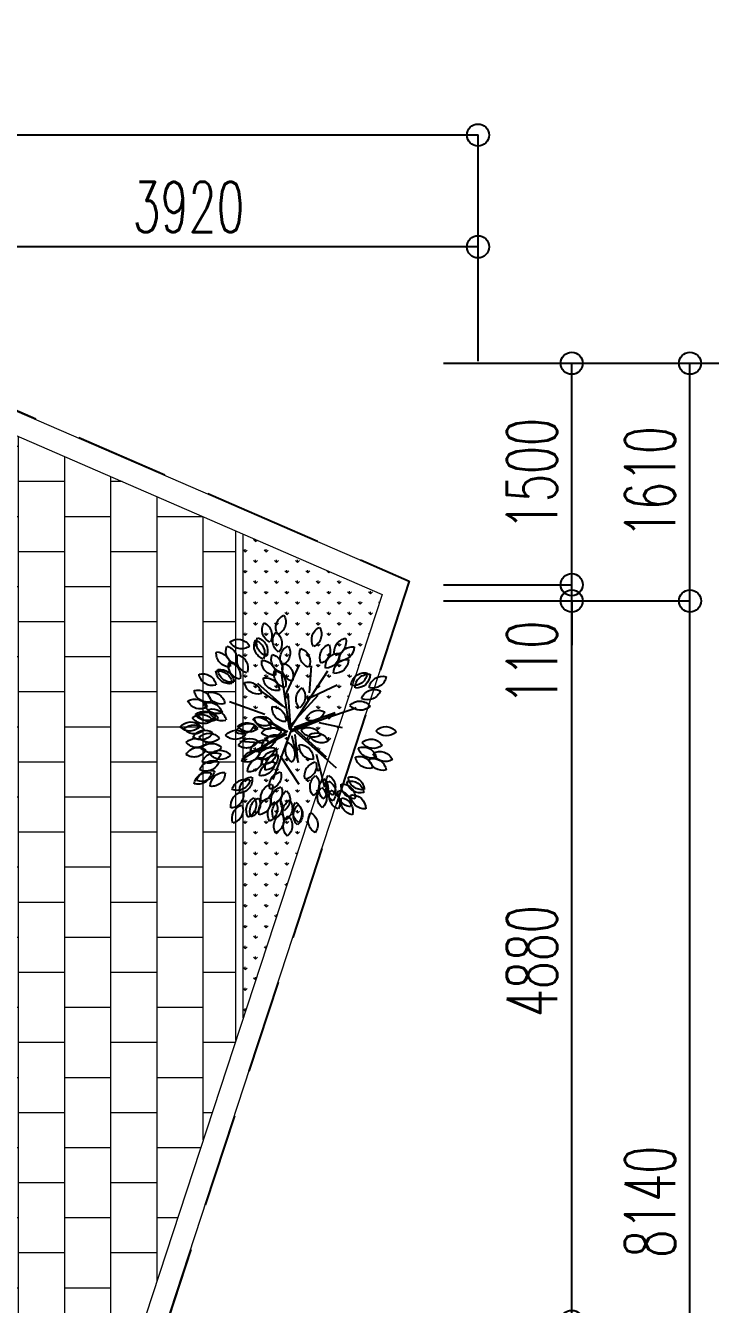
# Model space of a CAD drawing. Header units: millimetres. Extents: x 1832547 to 2001569, y -558009 to -417808.
# Drawn here: x 1918247 to 1922883, y -435355 to -426693 of the extents above; entities that cross this region are included whole.
import ezdxf

# ---------------------------------------------------------------- set-up
doc = ezdxf.new("R2010")
doc.units = ezdxf.units.MM
doc.header["$MEASUREMENT"] = 0
doc.linetypes.add('CENTER', pattern=[2, 1.25, -0.25, 0.25, -0.25])
doc.linetypes.add('HIDDEN', pattern=[9.525, 6.35, -3.175])
doc.layers.get('0').update_dxf_attribs({"linetype": 'CONTINUOUS'})
doc.layers.get('DEFPOINTS').update_dxf_attribs({"linetype": 'CONTINUOUS'})
for name, color, linetype, lineweight in [('CA.dim 08', 8, 'CONTINUOUS', 13), ('CA.thay 145', 145, 'CONTINUOUS', 18), ('CA.tim 67', 67, 'CENTER', 9), ('CA.vat lieu 08', 8, 'CONTINUOUS', 5)]:
    doc.layers.add(name, color=color, linetype=linetype, lineweight=lineweight)
doc.layers.add('CAY', color=94, linetype='CONTINUOUS')
doc.styles.add('vietphuong-remark', font='romans.shx', dxfattribs={"width": 0.65})
doc.dimstyles.new('AD-200', dxfattribs={"dimscale": 200, "dimtxt": 1.7, "dimasz": 1.5, "dimexe": 0.01, "dimexo": 0, "dimgap": 0.5, "dimtad": 1, "dimdec": 0, "dimdsep": 46, "dimtxsty": 'vietphuong-remark', "dimblk": 'SMALL', "dimcen": 0, "dimdle": 0.01, "dimclrd": 88, "dimclre": 88, "dimclrt": 2, "dimadec": 0, "dimazin": 0, "dimtfac": 1, "dimtdec": 0, "dimtix": 1, "dimtmove": 2, "dimatfit": 3, "dimldrblk": 'DOTBLANK', "dimfxl": 0.01, "dimtolj": 1, "dimtzin": 0, "dimarcsym": 0})

# ---------------------------------------------------------------- blocks, each defined once
blk = doc.blocks.new('_Small')
at = {"color": 0, "linetype": 'ByBlock', "lineweight": -2}
blk.add_circle((0, 0), 0.25, dxfattribs=at)
blk = doc.blocks.new('*D52')
at = {"layer": 'CA.dim 08', "color": 88, "linetype": 'Continuous', "lineweight": -2, "transparency": 16777216}
for p, q in [((1921311.8, -427434.5), (1908807.8, -427434.5)), ((1908809.8, -428965.2), (1908809.8, -427432.5)), ((1921309.8, -428965.2), (1921309.8, -427432.5))]:
    blk.add_line(p, q, dxfattribs=at)
at = {"layer": 'DEFPOINTS', "color": 0, "transparency": 16777216}
for p in [(1908809.8, -427434.5), (1908809.8, -428965.2), (1921309.8, -428965.2)]:
    blk.add_point(p, dxfattribs=at)
at = {"layer": 'CA.dim 08', "color": 88, "lineweight": -2, "transparency": 16777216, "xscale": 300, "yscale": 300, "zscale": 300, "rotation": 180}
blk.add_blockref('_Small', (1908809.8, -427434.5), dxfattribs=at)
at = {"layer": 'CA.dim 08', "color": 88, "lineweight": -2, "transparency": 16777216, "xscale": 300, "yscale": 300, "zscale": 300}
blk.add_blockref('_Small', (1921309.8, -427434.5), dxfattribs=at)
at = {"layer": 'CA.dim 08', "color": 2, "transparency": 16777216, "insert": (1915059.8, -427164.5), "char_height": 340, "attachment_point": 5, "style": 'vietphuong-remark'}
blk.add_mtext('\\A1;12500', dxfattribs=at)
blk = doc.blocks.new('_DotBlank')
at = {"color": 0, "linetype": 'ByBlock', "lineweight": -2}
blk.add_line((-0.5, 0), (-1, 0), dxfattribs=at)
blk.add_circle((0, 0), 0.5, dxfattribs=at)
blk = doc.blocks.new('*D35')
at = {"layer": 'CA.dim 08', "color": 88, "linetype": 'Continuous', "lineweight": -2, "transparency": 16777216}
for p, q in [((1921075.7, -430590), (1921946.7, -430590)), ((1921944.7, -435472), (1921944.7, -430588)), ((1921075.7, -435470), (1921946.7, -435470))]:
    blk.add_line(p, q, dxfattribs=at)
at = {"layer": 'DEFPOINTS', "color": 0, "transparency": 16777216}
for p in [(1921075.7, -430590), (1921944.7, -430590), (1921075.7, -435470)]:
    blk.add_point(p, dxfattribs=at)
at = {"layer": 'CA.dim 08', "color": 88, "lineweight": -2, "transparency": 16777216, "xscale": 300, "yscale": 300, "zscale": 300}
for p, rotation in [((1921944.7, -430590), 90), ((1921944.7, -435470), 270)]:
    blk.add_blockref('_Small', p, dxfattribs=dict(at, rotation=rotation))
at = {"layer": 'CA.dim 08', "color": 2, "transparency": 16777216, "insert": (1921674.7, -433030), "char_height": 340, "attachment_point": 5, "rotation": 90, "style": 'vietphuong-remark'}
blk.add_mtext('\\A1;4880', dxfattribs=at)
blk = doc.blocks.new('*D36')
at = {"layer": 'CA.dim 08', "color": 88, "linetype": 'Continuous', "lineweight": -2, "transparency": 16777216}
for p, q in [((1921944.7, -430480), (1921944.7, -430180)), ((1921075.7, -430480), (1921946.7, -430480)), ((1921944.7, -430590), (1921944.7, -430480)), ((1921075.7, -430590), (1921946.7, -430590)), ((1921944.7, -430590), (1921944.7, -430890))]:
    blk.add_line(p, q, dxfattribs=at)
at = {"layer": 'DEFPOINTS', "color": 0, "transparency": 16777216}
for p in [(1921075.7, -430480), (1921944.7, -430480), (1921075.7, -430590)]:
    blk.add_point(p, dxfattribs=at)
at = {"layer": 'CA.dim 08', "color": 88, "lineweight": -2, "transparency": 16777216, "xscale": 300, "yscale": 300, "zscale": 300}
for p, rotation in [((1921944.7, -430480), 270), ((1921944.7, -430590), 90)]:
    blk.add_blockref('_Small', p, dxfattribs=dict(at, rotation=rotation))
at = {"layer": 'CA.dim 08', "color": 2, "transparency": 16777216, "insert": (1921674.7, -431008.1), "char_height": 340, "attachment_point": 5, "rotation": 90, "style": 'vietphuong-remark'}
blk.add_mtext('\\A1;110', dxfattribs=at)
blk = doc.blocks.new('*D38')
at = {"layer": 'CA.dim 08', "color": 88, "linetype": 'Continuous', "lineweight": -2, "transparency": 16777216}
for p, q in [((1921075.7, -428980), (1922746.7, -428980)), ((1922744.7, -430592), (1922744.7, -428978)), ((1921075.7, -430590), (1922746.7, -430590))]:
    blk.add_line(p, q, dxfattribs=at)
at = {"layer": 'DEFPOINTS', "color": 0, "transparency": 16777216}
for p in [(1921075.7, -428980), (1922744.7, -428980), (1921075.7, -430590)]:
    blk.add_point(p, dxfattribs=at)
at = {"layer": 'CA.dim 08', "color": 88, "lineweight": -2, "transparency": 16777216, "xscale": 300, "yscale": 300, "zscale": 300}
for p, rotation in [((1922744.7, -428980), 90), ((1922744.7, -430590), 270)]:
    blk.add_blockref('_Small', p, dxfattribs=dict(at, rotation=rotation))
at = {"layer": 'CA.dim 08', "color": 2, "transparency": 16777216, "insert": (1922474.7, -429785), "char_height": 340, "attachment_point": 5, "rotation": 90, "style": 'vietphuong-remark'}
blk.add_mtext('\\A1;1610', dxfattribs=at)
blk = doc.blocks.new('*D39')
at = {"layer": 'CA.dim 08', "color": 88, "linetype": 'Continuous', "lineweight": -2, "transparency": 16777216}
for p, q in [((1921075.7, -430590), (1922746.7, -430590)), ((1922744.7, -438732), (1922744.7, -430588)), ((1921075.7, -438730), (1922746.7, -438730))]:
    blk.add_line(p, q, dxfattribs=at)
at = {"layer": 'DEFPOINTS', "color": 0, "transparency": 16777216}
for p in [(1921075.7, -430590), (1922744.7, -430590), (1921075.7, -438730)]:
    blk.add_point(p, dxfattribs=at)
at = {"layer": 'CA.dim 08', "color": 88, "lineweight": -2, "transparency": 16777216, "xscale": 300, "yscale": 300, "zscale": 300}
for p, rotation in [((1922744.7, -430590), 90), ((1922744.7, -438730), 270)]:
    blk.add_blockref('_Small', p, dxfattribs=dict(at, rotation=rotation))
at = {"layer": 'CA.dim 08', "color": 2, "transparency": 16777216, "insert": (1922474.7, -434660), "char_height": 340, "attachment_point": 5, "rotation": 90, "style": 'vietphuong-remark'}
blk.add_mtext('\\A1;8140', dxfattribs=at)
blk = doc.blocks.new('*D47')
at = {"layer": 'CA.dim 08', "color": 88, "linetype": 'Continuous', "lineweight": -2, "transparency": 16777216}
for p, q in [((1921311.8, -428191.3), (1917387.9, -428191.3)), ((1917389.9, -428965.2), (1917389.9, -428189.3)), ((1921309.8, -428965.2), (1921309.8, -428189.3))]:
    blk.add_line(p, q, dxfattribs=at)
at = {"layer": 'DEFPOINTS', "color": 0, "transparency": 16777216}
for p in [(1917389.9, -428191.3), (1917389.9, -428965.2), (1921309.8, -428965.2)]:
    blk.add_point(p, dxfattribs=at)
at = {"layer": 'CA.dim 08', "color": 88, "lineweight": -2, "transparency": 16777216, "xscale": 300, "yscale": 300, "zscale": 300, "rotation": 180}
blk.add_blockref('_Small', (1917389.9, -428191.3), dxfattribs=at)
at = {"layer": 'CA.dim 08', "color": 88, "lineweight": -2, "transparency": 16777216, "xscale": 300, "yscale": 300, "zscale": 300}
blk.add_blockref('_Small', (1921309.8, -428191.3), dxfattribs=at)
at = {"layer": 'CA.dim 08', "color": 2, "transparency": 16777216, "insert": (1919349.8, -427921.3), "char_height": 340, "attachment_point": 5, "style": 'vietphuong-remark'}
blk.add_mtext('\\A1;3920', dxfattribs=at)
blk = doc.blocks.new('*D49')
at = {"layer": 'CA.dim 08', "color": 88, "linetype": 'Continuous', "lineweight": -2, "transparency": 16777216}
for p, q in [((1921075.7, -428980), (1921946.7, -428980)), ((1921944.7, -430482), (1921944.7, -428978)), ((1921075.7, -430480), (1921946.7, -430480))]:
    blk.add_line(p, q, dxfattribs=at)
at = {"layer": 'DEFPOINTS', "color": 0, "transparency": 16777216}
for p in [(1921075.7, -428980), (1921944.7, -428980), (1921075.7, -430480)]:
    blk.add_point(p, dxfattribs=at)
at = {"layer": 'CA.dim 08', "color": 88, "lineweight": -2, "transparency": 16777216, "xscale": 300, "yscale": 300, "zscale": 300}
for p, rotation in [((1921944.7, -428980), 90), ((1921944.7, -430480), 270)]:
    blk.add_blockref('_Small', p, dxfattribs=dict(at, rotation=rotation))
at = {"layer": 'CA.dim 08', "color": 2, "transparency": 16777216, "insert": (1921674.7, -429730), "char_height": 340, "attachment_point": 5, "rotation": 90, "style": 'vietphuong-remark'}
blk.add_mtext('\\A1;1500', dxfattribs=at)
blk = doc.blocks.new('*D58')
at = {"layer": 'CA.dim 08', "color": 88, "linetype": 'Continuous', "lineweight": -2, "transparency": 16777216}
for p, q in [((1921075.7, -428980), (1923546.7, -428980)), ((1923544.7, -428978), (1923544.7, -446182)), ((1921075.7, -446180), (1923546.7, -446180))]:
    blk.add_line(p, q, dxfattribs=at)
at = {"layer": 'DEFPOINTS', "color": 0, "transparency": 16777216}
for p in [(1921075.7, -428980), (1921075.7, -446180), (1923544.7, -446180)]:
    blk.add_point(p, dxfattribs=at)
at = {"layer": 'CA.dim 08', "color": 88, "lineweight": -2, "transparency": 16777216, "xscale": 300, "yscale": 300, "zscale": 300}
for p, rotation in [((1923544.7, -428980), 90), ((1923544.7, -446180), 270)]:
    blk.add_blockref('_Small', p, dxfattribs=dict(at, rotation=rotation))
at = {"layer": 'CA.dim 08', "color": 2, "transparency": 16777216, "insert": (1923274.7, -437580), "char_height": 340, "attachment_point": 5, "rotation": 90, "style": 'vietphuong-remark'}
blk.add_mtext('\\A1;17200', dxfattribs=at)
blk = doc.blocks.new('A$C4E926DCA')
at = {"layer": 'CAY', "color": 96, "true_color": 0x00750e}
for p, q in [((334.8, 347.6), (374.5, 563)), ((374.5, 563), (371.8, 551.7)), ((345.4, 438.3), (318.9, 510.1)), ((329.5, 347.6), (363.9, 495)), ((337.4, 343.8), (504, 491.2)), ((342.7, 359), (369.2, 495)), ((424.7, 411.9), (456.4, 513.9)), ((334.8, 355.2), (194.7, 472.3)), ((345.4, 343.8), (432.6, 449.6)), ((247.5, 415.6), (139.1, 427)), ((340.1, 359), (234.3, 445.9)), ((443.2, 423.2), (527.8, 442.1)), ((443.2, 343.8), (535.8, 404.3)), ((258.1, 302.3), (160.3, 347.6)), ((340.1, 351.4), (186.7, 268.3)), ((229, 355.2), (318.9, 359)), ((313.6, 347.6), (229, 355.2)), ((332.2, 336.3), (266.1, 185.1)), ((321.6, 328.7), (287.2, 230.5)), ((316.3, 347.6), (313.6, 347.6)), ((321.6, 332.5), (321.6, 328.7)), ((329.5, 332.5), (369.2, 283.4)), ((366.5, 290.9), (332.2, 332.5)), ((337.4, 347.6), (451.2, 355.2)), ((340.1, 343.8), (512, 343.8)), ((406.2, 340.1), (496.1, 264.5)), ((414.1, 332.5), (477.6, 264.5)), ((369.2, 283.4), (366.5, 290.9)), ((305.7, 256.9), (321.6, 181.4)), ((395.6, 272), (451.2, 166.2))]:
    blk.add_line(p, q, dxfattribs=at)
for centre, radius, start, end in [((236.1, 637.4), 44.2, 158.5101, 251.522), ((183.9, 612.3), 42.7, 337.1668, 74.9456), ((316.7, 652.3), 44.2, 143.5101, 236.522), ((259.8, 641.7), 42.7, 322.1668, 59.9456), ((473, 630.3), 44.2, 108.5101, 201.522), ((420.3, 654.2), 42.7, 287.1668, 24.9456), ((209.1, 624.7), 44.2, 173.5101, 266.522), ((165.1, 587), 42.7, 352.1668, 89.9456), ((282.9, 604.9), 44.2, 148.5101, 241.522), ((227.1, 589.3), 42.7, 327.1668, 64.9456), ((438.4, 608.3), 44.2, 118.5101, 211.522), ((382.3, 622.7), 42.7, 297.1668, 34.9456), ((480.8, 578.6), 44.2, 98.5101, 191.522), ((433, 611.3), 42.7, 277.1668, 14.9456), ((489.6, 571), 44.2, 103.5101, 196.522), ((439.1, 599.4), 42.7, 282.1668, 19.9456), ((221.9, 582.2), 44.2, 173.5101, 266.522), ((178, 544.5), 42.7, 352.1668, 89.9456), ((253, 595.1), 44.2, 168.5101, 261.522), ((205.9, 561.4), 42.7, 347.1668, 84.9456), ((409.1, 581.4), 44.2, 143.5101, 236.522), ((352.2, 570.8), 42.7, 322.1668, 59.9456), ((574.5, 540.7), 44.2, 98.5101, 191.522), ((526.7, 573.4), 42.7, 277.1668, 14.9456), ((59.6, 505), 42.7, 2.1668, 99.9456), ((96.3, 549.8), 44.2, 183.5101, 276.522), ((148.2, 544), 44.2, 173.5101, 266.522), ((104.3, 506.3), 42.7, 352.1668, 89.9456), ((117.4, 509.1), 42.7, 357.1668, 94.9456), ((157.9, 550.5), 44.2, 178.5101, 271.522), ((536.8, 517.3), 44.2, 98.5101, 191.522), ((489, 550), 42.7, 277.1668, 14.9456), ((557.3, 490.7), 44.2, 93.5101, 186.522), ((512.6, 527.4), 42.7, 272.1668, 9.9456), ((593.7, 518), 44.2, 83.5101, 176.522), ((556, 561.9), 42.7, 262.1668, 359.9456), ((57, 463.8), 42.7, 17.1668, 114.9456), ((80.9, 516.5), 44.2, 198.5101, 291.522), ((80.2, 460.3), 42.7, 12.1668, 109.9456), ((108.6, 510.7), 44.2, 193.5101, 286.522), ((99.8, 476.5), 42.7, 7.1668, 104.9456), ((132.5, 524.3), 44.2, 188.5101, 281.522), ((574.5, 464.3), 44.2, 73.5101, 166.522), ((545, 514.1), 42.7, 252.1668, 349.9456), ((88.5, 425.9), 42.7, 27.1668, 124.9456), ((102.9, 481.9), 44.2, 208.5101, 301.522), ((122.5, 417.7), 42.7, 37.1668, 134.9456), ((140.7, 419.2), 42.7, 37.1668, 134.9456), ((145.2, 476.9), 44.2, 218.5101, 311.522), ((324, 444.1), 44.2, 158.5101, 251.522), ((271.8, 419), 42.7, 337.1668, 74.9456), ((398.2, 423), 44.2, 118.5101, 211.522), ((342.1, 437.4), 42.7, 297.1668, 34.9456), ((629, 444), 44.2, 68.5101, 161.522), ((604, 496.2), 42.7, 247.1668, 344.9456), ((110, 386.7), 42.7, 47.1668, 144.9456), ((104.4, 444.3), 44.2, 228.5101, 321.522), ((127, 475.4), 44.2, 218.5101, 311.522), ((140.4, 395.7), 42.7, 52.1668, 149.9456), ((129.7, 452.6), 44.2, 233.5101, 326.522), ((156.3, 369.6), 42.7, 57.1668, 154.9456), ((216.3, 369.5), 42.7, 82.1668, 179.9456), ((178.6, 413.4), 44.2, 263.5101, 356.522), ((345.2, 421.4), 44.2, 158.5101, 251.522), ((293, 396.4), 42.7, 337.1668, 74.9456), ((439.5, 364.2), 44.2, 58.5101, 151.522), ((562.6, 451.3), 42.7, 207.1668, 304.9456), ((548.2, 395.2), 44.2, 28.5101, 121.522), ((30.1, 346.8), 42.7, 37.1668, 134.9456), ((34.6, 404.5), 44.2, 218.5101, 311.522), ((140.7, 425.4), 44.2, 238.5101, 331.522), ((242.5, 362.3), 42.7, 7.1668, 104.9456), ((275.2, 410.1), 44.2, 188.5101, 281.522), ((424, 420), 42.7, 237.1668, 334.9456), ((527.8, 390.4), 42.7, 202.1668, 299.9456), ((508.5, 335.7), 44.2, 23.5101, 116.522), ((584.5, 336.4), 44.2, 68.5101, 161.522), ((559.5, 388.6), 42.7, 247.1668, 344.9456), ((683.9, 336.9), 44.2, 68.5101, 161.522), ((658.9, 389.1), 42.7, 247.1668, 344.9456), ((69.5, 303.3), 42.7, 52.1668, 149.9456), ((58.8, 360.2), 44.2, 233.5101, 326.522), ((72.3, 301.7), 42.7, 42.1668, 139.9456), ((71.7, 359.6), 44.2, 223.5101, 316.522), ((262.8, 306.7), 42.7, 37.1668, 134.9456), ((267.2, 364.5), 44.2, 218.5101, 311.522), ((405.9, 340.5), 42.7, 187.1668, 284.9456), ((373.2, 292.7), 44.2, 8.5101, 101.522), ((507.6, 327), 42.7, 177.1668, 274.9456), ((467.1, 285.6), 44.2, 358.5101, 91.522), ((512, 361.7), 42.7, 197.1668, 294.9456), ((488.1, 309), 44.2, 18.5101, 111.522), ((560.1, 360), 42.7, 202.1668, 299.9456), ((540.9, 305.4), 44.2, 23.5101, 116.522), ((617.4, 372.9), 42.7, 222.1668, 319.9456), ((618, 315), 44.2, 43.5101, 136.522), ((648.2, 287.3), 44.2, 33.5101, 126.522), ((38.8, 265.9), 42.7, 52.1668, 149.9456), ((28.2, 322.8), 44.2, 233.5101, 326.522), ((93.7, 274), 42.7, 62.1668, 159.9456), ((73.3, 328.2), 44.2, 243.5101, 336.522), ((102.9, 242.7), 42.7, 67.1668, 164.9456), ((121.9, 270.7), 42.7, 57.1668, 154.9456), ((106.3, 326.4), 44.2, 238.5101, 331.522), ((149.7, 249.5), 42.7, 77.1668, 174.9456), ((116, 296.5), 44.2, 258.5101, 351.522), ((201.1, 254), 42.7, 82.1668, 179.9456), ((163.4, 298), 44.2, 263.5101, 356.522), ((262.8, 251.9), 42.7, 87.1668, 184.9456), ((221.4, 292.4), 44.2, 268.5101, 1.522), ((280.8, 250.4), 42.7, 97.1668, 194.9456), ((233, 283.1), 44.2, 278.5101, 11.522), ((297.5, 247.5), 42.7, 107.1668, 204.9456), ((244.8, 271.4), 44.2, 288.5101, 21.522), ((331.1, 258), 42.7, 97.1668, 194.9456), ((283.3, 290.7), 44.2, 278.5101, 11.522), ((364.3, 288.2), 42.7, 137.1668, 234.9456), ((306.6, 282.5), 44.2, 318.5101, 51.522), ((390.1, 280.5), 42.7, 172.1668, 269.9456), ((346.1, 242.8), 44.2, 353.5101, 86.522), ((401.7, 273.3), 42.7, 152.1668, 249.9456), ((347.5, 252.9), 44.2, 333.5101, 66.522), ((556.6, 328.7), 42.7, 187.1668, 284.9456), ((523.9, 280.9), 44.2, 8.5101, 101.522), ((609.6, 312), 42.7, 207.1668, 304.9456), ((595.2, 255.9), 44.2, 28.5101, 121.522), ((619.6, 321), 42.7, 202.1668, 299.9456), ((600.3, 266.4), 44.2, 23.5101, 116.522), ((657.6, 344.4), 42.7, 212.1668, 309.9456), ((58.5, 241.2), 42.7, 67.1668, 164.9456), ((33.5, 293.4), 44.2, 248.5101, 341.522), ((98.8, 227.4), 42.7, 67.1668, 164.9456), ((73.8, 279.6), 44.2, 248.5101, 341.522), ((77.8, 294.9), 44.2, 248.5101, 341.522), ((124.2, 208.7), 42.7, 82.1668, 179.9456), ((86.5, 252.6), 44.2, 263.5101, 356.522), ((166.7, 221.5), 42.7, 82.1668, 179.9456), ((129, 265.5), 44.2, 263.5101, 356.522), ((246.4, 239.1), 42.7, 97.1668, 194.9456), ((198.7, 271.8), 44.2, 278.5101, 11.522), ((264.4, 202.9), 42.7, 97.1668, 194.9456), ((216.7, 235.6), 44.2, 278.5101, 11.522), ((326.1, 231.8), 42.7, 112.1668, 209.9456), ((271.5, 251), 44.2, 293.5101, 26.522), ((505.5, 265.3), 42.7, 172.1668, 269.9456), ((461.6, 227.6), 44.2, 353.5101, 86.522), ((655.5, 235.5), 42.7, 152.1668, 249.9456), ((601.3, 215.1), 44.2, 333.5101, 66.522), ((121.3, 174.9), 42.7, 72.1668, 169.9456), ((91.8, 224.8), 44.2, 253.5101, 346.522), ((120.7, 161.6), 42.7, 67.1668, 164.9456), ((295.8, 199.4), 42.7, 112.1668, 209.9456), ((241.2, 218.6), 44.2, 293.5101, 26.522), ((340.4, 205), 42.7, 127.1668, 224.9456), ((282.6, 209.4), 44.2, 308.5101, 41.522), ((387.1, 197), 42.7, 117.1668, 214.9456), ((389.9, 220.5), 42.7, 147.1668, 244.9456), ((331, 211.3), 44.2, 298.5101, 31.522), ((334.1, 204.9), 44.2, 328.5101, 61.522), ((559.1, 222.4), 42.7, 197.1668, 294.9456), ((535.2, 169.7), 44.2, 18.5101, 111.522), ((574.8, 251.1), 42.7, 202.1668, 299.9456), ((555.6, 196.4), 44.2, 23.5101, 116.522), ((607.2, 220.7), 42.7, 202.1668, 299.9456), ((588, 166.1), 44.2, 23.5101, 116.522), ((95.7, 213.8), 44.2, 248.5101, 341.522), ((158.9, 126.4), 42.7, 87.1668, 184.9456), ((117.5, 166.9), 44.2, 268.5101, 1.522), ((202, 160.9), 42.7, 87.1668, 184.9456), ((160.7, 201.4), 44.2, 268.5101, 1.522), ((210.9, 156.3), 42.7, 112.1668, 209.9456), ((156.3, 175.5), 44.2, 293.5101, 26.522), ((372.8, 174.2), 42.7, 137.1668, 234.9456), ((315.2, 168.6), 44.2, 318.5101, 51.522), ((551.1, 180.7), 42.7, 177.1668, 274.9456), ((510.6, 139.4), 44.2, 358.5101, 91.522), ((554.7, 187.7), 42.7, 177.1668, 274.9456), ((514.2, 146.3), 44.2, 358.5101, 91.522), ((603.7, 189.4), 42.7, 187.1668, 284.9456), ((571, 141.6), 44.2, 8.5101, 101.522), ((110.3, 118.1), 42.7, 77.1668, 174.9456), ((76.6, 165.2), 44.2, 258.5101, 351.522), ((316.3, 119.1), 42.7, 142.1668, 239.9456), ((259.4, 108.4), 44.2, 323.5101, 56.522), ((437.1, 141.2), 42.7, 172.1668, 269.9456), ((393.2, 103.5), 44.2, 353.5101, 86.522), ((441.3, 100.6), 42.7, 147.1668, 244.9456), ((385.5, 85), 44.2, 328.5101, 61.522), ((462.5, 128.4), 42.7, 167.1668, 264.9456), ((415.4, 94.7), 44.2, 348.5101, 81.522), ((490.4, 145.4), 42.7, 172.1668, 269.9456), ((446.5, 107.7), 44.2, 353.5101, 86.522), ((552.6, 126), 42.7, 172.1668, 269.9456), ((508.6, 88.3), 44.2, 353.5101, 86.522), ((235.4, 78.5), 42.7, 97.1668, 194.9456), ((187.7, 111.2), 44.2, 278.5101, 11.522), ((255.5, 48.7), 42.7, 112.1668, 209.9456), ((200.9, 67.9), 44.2, 293.5101, 26.522), ((286.1, 67.2), 42.7, 117.1668, 214.9456), ((230, 81.6), 44.2, 298.5101, 31.522), ((310, 77.7), 42.7, 117.1668, 214.9456), ((253.9, 92.1), 44.2, 298.5101, 31.522), ((342.3, 91.3), 42.7, 137.1668, 234.9456), ((284.7, 85.6), 44.2, 318.5101, 51.522), ((374.9, 92), 42.7, 142.1668, 239.9456), ((318, 81.3), 44.2, 323.5101, 56.522), ((387.4, 65.7), 42.7, 127.1668, 224.9456), ((329.7, 70.1), 44.2, 308.5101, 41.522), ((436.9, 81.2), 42.7, 147.1668, 244.9456), ((381.2, 65.6), 44.2, 328.5101, 61.522), ((445.1, 92.3), 42.7, 147.1668, 244.9456), ((389.4, 76.7), 44.2, 328.5101, 61.522), ((484.6, 77.5), 42.7, 157.1668, 254.9456), ((432.4, 52.5), 44.2, 338.5101, 71.522), ((503.3, 102.9), 42.7, 172.1668, 269.9456), ((459.3, 65.2), 44.2, 353.5101, 86.522), ((248.2, 35.7), 42.7, 107.1668, 204.9456), ((195.5, 59.6), 44.2, 288.5101, 21.522), ((335.9, 36.1), 42.7, 127.1668, 224.9456), ((278.2, 40.6), 44.2, 308.5101, 41.522), ((364.8, 48.7), 42.7, 142.1668, 239.9456), ((307.9, 38.1), 44.2, 323.5101, 56.522), ((408.6, 48.2), 42.7, 142.1668, 239.9456), ((351.7, 37.5), 44.2, 323.5101, 56.522), ((419.9, 34.9), 42.7, 137.1668, 234.9456), ((362.2, 29.3), 44.2, 318.5101, 51.522)]:
    blk.add_arc(centre, radius, start, end, dxfattribs=at)
blk = doc.blocks.new('A$C9f860816')
at = {"layer": 'CA.thay 145', "ltscale": 100}
h = blk.add_hatch(dxfattribs=at)
h.set_pattern_fill('GRASS', color=256, scale=100, pattern_type=2)
h.set_pattern_definition([(90, (18110.695, 15006.665), (-70.7107, 70.7107), [18.75, -122.6714]), (45, (18110.69, 15006.66), (-70.7107, 70.7107), [18.75, -81.25]), (135, (18110.69, 15006.66), (-70.7107, -70.7107), [18.75, -81.25])])
h.paths.add_polyline_path([(17419.4, 12820.9), (18359.7, 15688.7), (17419.4, 16097.5)])
at = {"layer": 'CA.vat lieu 08', "ltscale": 1000}
h = blk.add_hatch(dxfattribs=at)
h.set_pattern_fill('APPIANRN', color=256, scale=50, angle=90, pattern_type=2)
h.set_pattern_definition([(90, (14449.4, 8405.64), (-312.5, 2e-14), []), (180, (14449.41, 8405.64), (-312.5, -237.5), [312.5, -312.5])])
h.paths.add_polyline_path([(13283.1, 205.6), (17369.4, 12668.4), (17369.4, 16119.3), (14979.4, 17158.4), (12739.6, 18111.6), (12739.6, 15755.6), (14869.4, 15755.6), (14869.4, 15755.6), (15089.4, 15755.6), (15089.4, 15755.6), (15789.4, 14335.6), (15789.4, 10655.6), (15089.4, 10655.6), (15089.4, 10155.6), (15238.7, 10155.6), (15238.7, 10055.6), (15238.7, 8215.7), (15238.7, 8115.7), (15089.4, 8115.7), (15089.4, 7615.6), (15089.4, 7395.6), (14562.5, 5795.6), (14029.4, 5795.6), (11529.4, 5795.6), (11529.4, 205.6)])
at = {"layer": 'CA.thay 145'}
blk.add_line((17369.4, 12668.4), (17369.4, 16119.3), dxfattribs=at)
for points in [[(6509.3, 15755.6), (6509.3, 20991.9), (18543.6, 15780.2), (13394.8, 55.6), (11529.4, 55.6)], [(6659.3, 15755.6), (6659.3, 20775.8), (18359.7, 15688.7), (13283.1, 205.6), (11529.4, 205.6)]]:
    blk.add_lwpolyline(points, dxfattribs=at)
at = {"layer": 'CA.vat lieu 08'}
blk.add_line((17419.4, 12820.9), (17419.4, 16097.5), dxfattribs=at)
at = {"layer": 'CAY', "xscale": -2.12625, "yscale": 2.12625, "zscale": 2.12625, "rotation": 278.2400984762577}
blk.add_blockref('A$C4E926DCA', (17113.4, 13961.2), dxfattribs=at)

msp = doc.modelspace()

# ---------------------------------------------------------------- linework, layer by layer
at = {"color": 12, "linetype": 'HIDDEN', "ltscale": 100, "true_color": 0xc20013}
msp.add_lwpolyline([(1885404.2, -435246.9), (1905903.4, -433889.9), (1907609.8, -433619.9), (1907414.6, -430036), (1908763.3, -429822.7), (1908606.2, -426889.9), (1908597.2, -425148.7), (1913365.1, -427203.4), (1919641, -429932.3), (1920844.1, -430455.4), (1918147.9, -438703.7), (1915689.3, -446195.2), (1905903.4, -446170.1), (1906168.6, -439904.3), (1901985.5, -440029.3), (1885797.2, -439255.1)], close=True, dxfattribs=at)

# ---------------------------------------------------------------- block references
at = {"layer": 'CA.tim 67'}
msp.add_blockref('A$C9f860816', (1902300.5, -446235.6), dxfattribs=at)

# ---------------------------------------------------------------- dimensions: what is measured, and where the dimension line sits
at = {"layer": 'CA.dim 08'}
dim = msp.add_linear_dim(base=(1908809.8, -427434.5), p1=(1921309.8, -428965.2), p2=(1908809.8, -428965.2), dimstyle='AD-200', dxfattribs=at)
dim.commit()
dim.dimension.update_dxf_attribs({"geometry": '*D52', "text_midpoint": (1915059.8, -427164.5)})
for base, p1, p2, angle, picture, middle in [((1917389.9, -428191.3), (1921309.8, -428965.2), (1917389.9, -428965.2), 180, '*D47', (1919349.8, -427921.3)), ((1922744.7, -428980), (1921075.7, -430590), (1921075.7, -428980), 90, '*D38', (1922474.7, -429785)), ((1921944.7, -428980), (1921075.7, -430480), (1921075.7, -428980), 90, '*D49', (1921674.7, -429730)), ((1923544.7, -446180), (1921075.7, -428980), (1921075.7, -446180), 90, '*D58', (1923274.7, -437580)), ((1921944.7, -430590), (1921075.7, -435470), (1921075.7, -430590), 90, '*D35', (1921674.7, -433030)), ((1922744.7, -430590), (1921075.7, -438730), (1921075.7, -430590), 90, '*D39', (1922474.7, -434660))]:
    dim = msp.add_linear_dim(base=base, p1=p1, p2=p2, angle=angle, dimstyle='AD-200', dxfattribs=at)
    dim.commit()
    dim.dimension.update_dxf_attribs({"geometry": picture, "text_midpoint": middle})
dim = msp.add_linear_dim(base=(1921944.7, -430480), p1=(1921075.7, -430590), p2=(1921075.7, -430480), angle=90, dimstyle='AD-200', dxfattribs=at)
dim.commit()
dim.dimension.update_dxf_attribs({"geometry": '*D36', "text_midpoint": (1921674.7, -431008.1), "dimtype": 160})

doc.saveas('drawing.dxf')
